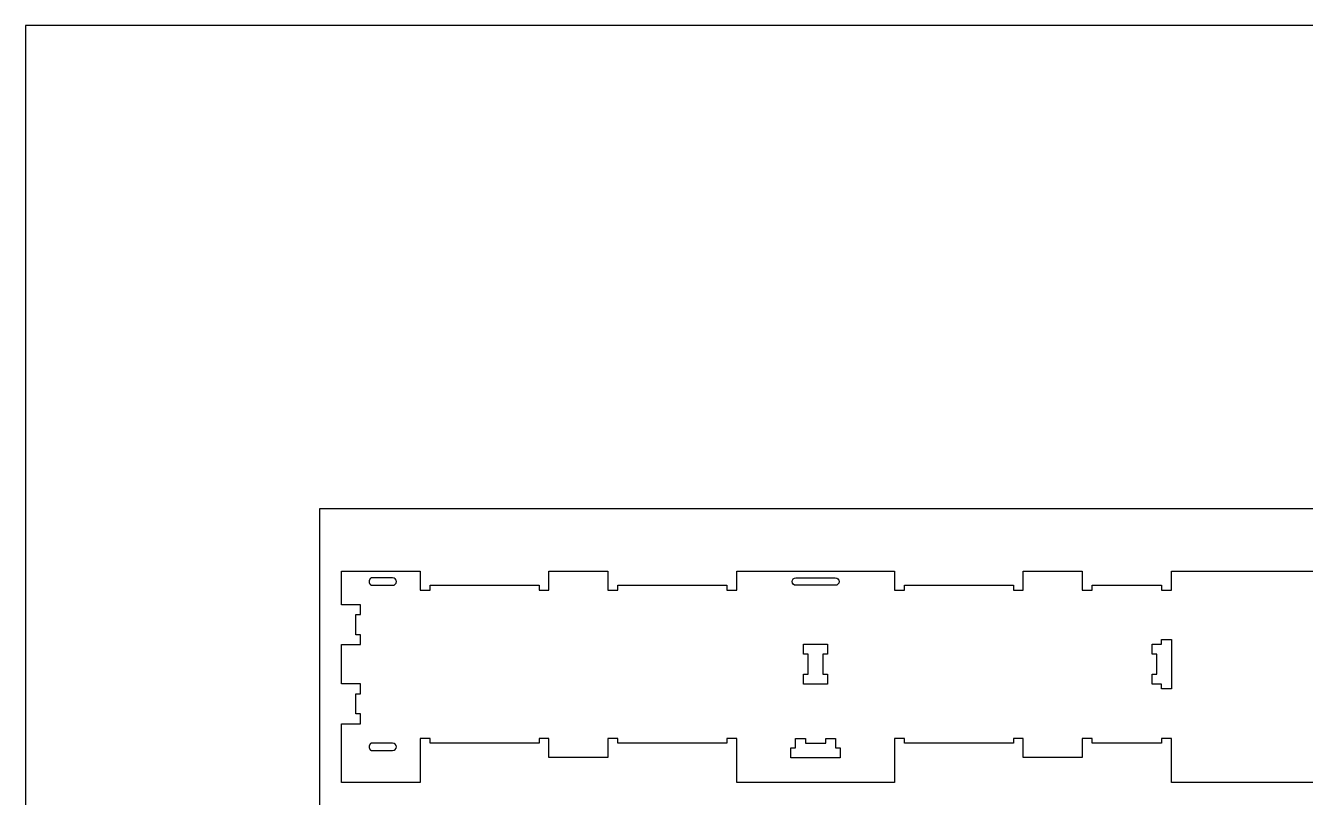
# Model space of a CAD drawing. Extents: x 0 to 4485, y 0 to 8771.
# Drawn here: x 0 to 1619, y 4618 to 5593 of the extents above; entities that cross this region are included whole.
import ezdxf

# ---------------------------------------------------------------- set-up
doc = ezdxf.new("R2010")
doc.units = 0
for name, color, linetype in [('0_SHEET_SPRUCEPLY_2440X122', 1, 'CONTINUOUS'), ('3_ANYTOOL_CUTTHROUGH_INSID', 4, 'CONTINUOUS'), ('4_ANYTOOL_CUTTHROUGH_OUTSI', 5, 'CONTINUOUS'), ('DONOTCUT', 7, 'CONTINUOUS')]:
    doc.layers.add(name, color=color, linetype=linetype)

msp = doc.modelspace()

# ---------------------------------------------------------------- linework, layer by layer
at = {"layer": '0_SHEET_SPRUCEPLY_2440X122'}
msp.add_lwpolyline([(371.7, 4982.6), (371.7, 3762.6), (2811.7, 3762.6), (2811.7, 4982.6)], close=True, dxfattribs=at)
at = {"layer": '3_ANYTOOL_CUTTHROUGH_INSID', "color": 4}
for points in [[(464.3, 4895.4), (438.6, 4895.4), (438.5, 4895.4), (438.4, 4895.4), (438.3, 4895.4), (438.2, 4895.4), (438.1, 4895.4), (438, 4895.4), (437.9, 4895.3), (437.8, 4895.3), (437.7, 4895.3), (437.6, 4895.3), (437.5, 4895.2), (437.4, 4895.2), (437.3, 4895.2), (437.2, 4895.1), (437.1, 4895.1), (437, 4895.1), (436.9, 4895), (436.8, 4895), (436.8, 4894.9), (436.7, 4894.9), (436.6, 4894.8), (436.5, 4894.7), (436.4, 4894.7), (436.3, 4894.6), (436.2, 4894.5), (436.1, 4894.5), (436.1, 4894.4), (436, 4894.3), (435.9, 4894.2), (435.8, 4894.1), (435.8, 4894.1), (435.7, 4894), (435.6, 4893.9), (435.5, 4893.8), (435.5, 4893.7), (435.4, 4893.6), (435.4, 4893.5), (435.3, 4893.4), (435.2, 4893.3), (435.2, 4893.2), (435.1, 4893.1), (435.1, 4893), (435, 4892.9), (435, 4892.8), (435, 4892.7), (434.9, 4892.6), (434.9, 4892.5), (434.8, 4892.4), (434.8, 4892.3), (434.8, 4892.2), (434.7, 4892.1), (434.7, 4892), (434.7, 4891.8), (434.7, 4891.7), (434.7, 4891.6), (434.6, 4891.5), (434.6, 4891.4), (434.6, 4891.3), (434.6, 4891.2), (434.6, 4891.1), (434.6, 4891), (434.6, 4890.9), (434.6, 4890.8), (434.6, 4890.7), (434.6, 4890.6), (434.6, 4890.5), (434.6, 4890.3), (434.6, 4890.2), (434.6, 4890.1), (434.6, 4890), (434.6, 4889.9), (434.6, 4889.8), (434.7, 4889.7), (434.7, 4889.6), (434.7, 4889.5), (434.7, 4889.4), (434.7, 4889.3), (434.8, 4889.2), (434.8, 4889.1), (434.8, 4888.9), (434.9, 4888.8), (434.9, 4888.7), (435, 4888.6), (435, 4888.5), (435, 4888.4), (435.1, 4888.3), (435.1, 4888.2), (435.2, 4888.1), (435.2, 4888), (435.3, 4887.9), (435.4, 4887.8), (435.4, 4887.7), (435.5, 4887.6), (435.5, 4887.5), (435.6, 4887.4), (435.7, 4887.4), (435.8, 4887.3), (435.8, 4887.2), (435.9, 4887.1), (436, 4887), (436.1, 4886.9), (436.1, 4886.9), (436.2, 4886.8), (436.3, 4886.7), (436.4, 4886.7), (436.5, 4886.6), (436.6, 4886.5), (436.7, 4886.5), (436.8, 4886.4), (436.8, 4886.4), (436.9, 4886.3), (437, 4886.3), (437.1, 4886.2), (437.2, 4886.2), (437.3, 4886.1), (437.4, 4886.1), (437.5, 4886.1), (437.6, 4886.1), (437.7, 4886), (437.8, 4886), (437.9, 4886), (438, 4886), (438.1, 4885.9), (438.2, 4885.9), (438.3, 4885.9), (438.4, 4885.9), (438.5, 4885.9), (438.6, 4885.9), (464.3, 4885.9, 1)], [(974.3, 4895.4), (1024.3, 4895.4, -1), (1024.3, 4885.9), (974.3, 4885.9, -1)], [(464.3, 4676.9, 1), (464.3, 4686.4), (438.6, 4686.4), (438.5, 4686.4), (438.4, 4686.4), (438.3, 4686.4), (438.2, 4686.4), (438.1, 4686.4), (438, 4686.4), (437.9, 4686.3), (437.8, 4686.3), (437.7, 4686.3), (437.6, 4686.3), (437.5, 4686.2), (437.4, 4686.2), (437.3, 4686.2), (437.2, 4686.1), (437.1, 4686.1), (437, 4686.1), (436.9, 4686), (436.8, 4686), (436.8, 4685.9), (436.7, 4685.9), (436.6, 4685.8), (436.5, 4685.7), (436.4, 4685.7), (436.3, 4685.6), (436.2, 4685.5), (436.1, 4685.5), (436.1, 4685.4), (436, 4685.3), (435.9, 4685.2), (435.8, 4685.1), (435.8, 4685.1), (435.7, 4685), (435.6, 4684.9), (435.5, 4684.8), (435.5, 4684.7), (435.4, 4684.6), (435.4, 4684.5), (435.3, 4684.4), (435.2, 4684.3), (435.2, 4684.2), (435.1, 4684.1), (435.1, 4684), (435, 4683.9), (435, 4683.8), (435, 4683.7), (434.9, 4683.6), (434.9, 4683.5), (434.8, 4683.4), (434.8, 4683.3), (434.8, 4683.2), (434.7, 4683.1), (434.7, 4683), (434.7, 4682.8), (434.7, 4682.7), (434.7, 4682.6), (434.6, 4682.5), (434.6, 4682.4), (434.6, 4682.3), (434.6, 4682.2), (434.6, 4682.1), (434.6, 4682), (434.6, 4681.9), (434.6, 4681.8), (434.6, 4681.7), (434.6, 4681.6), (434.6, 4681.5), (434.6, 4681.3), (434.6, 4681.2), (434.6, 4681.1), (434.6, 4681), (434.6, 4680.9), (434.6, 4680.8), (434.7, 4680.7), (434.7, 4680.6), (434.7, 4680.5), (434.7, 4680.4), (434.7, 4680.3), (434.8, 4680.2), (434.8, 4680.1), (434.8, 4679.9), (434.9, 4679.8), (434.9, 4679.7), (435, 4679.6), (435, 4679.5), (435, 4679.4), (435.1, 4679.3), (435.1, 4679.2), (435.2, 4679.1), (435.2, 4679), (435.3, 4678.9), (435.4, 4678.8), (435.4, 4678.7), (435.5, 4678.6), (435.5, 4678.5), (435.6, 4678.4), (435.7, 4678.4), (435.8, 4678.3), (435.8, 4678.2), (435.9, 4678.1), (436, 4678), (436.1, 4677.9), (436.1, 4677.9), (436.2, 4677.8), (436.3, 4677.7), (436.4, 4677.7), (436.5, 4677.6), (436.6, 4677.5), (436.7, 4677.5), (436.8, 4677.4), (436.8, 4677.4), (436.9, 4677.3), (437, 4677.3), (437.1, 4677.2), (437.2, 4677.2), (437.3, 4677.1), (437.4, 4677.1), (437.5, 4677.1), (437.6, 4677.1), (437.7, 4677), (437.8, 4677), (437.9, 4677), (438, 4677), (438.1, 4676.9), (438.2, 4676.9), (438.3, 4676.9), (438.4, 4676.9), (438.5, 4676.9), (438.6, 4676.9)]]:
    msp.add_lwpolyline(points, format="xyb", close=True, dxfattribs=at)
for points in [[(990.1, 4773.4), (990.1, 4798.9), (984.1, 4798.9), (984.1, 4811.4), (1014.6, 4811.4), (1014.6, 4798.9), (1008.6, 4798.9), (1008.6, 4773.4), (1014.6, 4773.4), (1014.6, 4760.9), (984.1, 4760.9), (984.1, 4773.4)], [(1449.6, 4754.9), (1437.1, 4754.9), (1437.1, 4760.9), (1425.1, 4760.9), (1425.1, 4773.4), (1431.1, 4773.4), (1431.1, 4798.9), (1425.1, 4798.9), (1425.1, 4811.4), (1437.1, 4811.4), (1437.1, 4817.4), (1449.6, 4817.4)], [(1012.1, 4686.4), (1012.1, 4692.4), (1024.6, 4692.4), (1024.6, 4680.4), (1030.6, 4680.4), (1030.6, 4667.9), (968.1, 4667.9), (968.1, 4680.4), (974.1, 4680.4), (974.1, 4692.4), (986.6, 4692.4), (986.6, 4686.4)]]:
    msp.add_lwpolyline(points, close=True, dxfattribs=at)
at = {"layer": '4_ANYTOOL_CUTTHROUGH_OUTSI', "color": 5}
msp.add_lwpolyline([(1749.1, 4636.4), (1449.6, 4636.4), (1449.6, 4692.4), (1437.1, 4692.4), (1437.1, 4686.4), (1349.1, 4686.4), (1349.1, 4692.4), (1336.6, 4692.4), (1336.6, 4668.4), (1262.1, 4668.4), (1262.1, 4692.4), (1249.6, 4692.4), (1249.6, 4686.4), (1111.6, 4686.4), (1111.6, 4686.4), (1111.6, 4692.4), (1099.1, 4692.4), (1099.1, 4692.2), (1099.1, 4636.4), (899.6, 4636.4), (899.6, 4692.2), (899.6, 4692.4), (887.1, 4692.4), (887.1, 4686.4), (749.1, 4686.4), (749.1, 4692.4), (736.6, 4692.4), (736.6, 4668.4), (662.1, 4668.4), (662.1, 4692.4), (649.6, 4692.4), (649.6, 4686.4), (511.6, 4686.4), (511.6, 4692.2), (511.6, 4692.4), (499.1, 4692.4), (499.1, 4692.2), (499.1, 4636.4), (399.6, 4636.4), (399.6, 4710.9), (423.6, 4710.9), (423.6, 4711.2), (423.6, 4723.2), (423.6, 4723.4), (417.6, 4723.4), (417.6, 4748.9), (423.6, 4748.9), (423.6, 4749.2), (423.6, 4761.2), (423.6, 4761.4), (399.6, 4761.4), (399.6, 4810.9), (423.6, 4810.9), (423.6, 4811.2), (423.6, 4823.2), (423.6, 4823.4), (417.6, 4823.4), (417.6, 4848.9), (423.6, 4848.9), (423.6, 4849.2), (423.6, 4861.2), (423.6, 4861.4), (399.6, 4861.4), (399.6, 4903.9), (499.1, 4903.9), (499.1, 4880.2), (499.1, 4879.9), (511.6, 4879.9), (511.6, 4885.9), (649.6, 4885.9), (649.6, 4879.9), (662.1, 4879.9), (662.1, 4903.9), (736.6, 4903.9), (736.6, 4880.2), (736.6, 4879.9), (749.1, 4879.9), (749.1, 4885.9), (887.1, 4885.9), (887.1, 4879.9), (899.6, 4879.9), (899.6, 4880.2), (899.6, 4903.9), (1099.1, 4903.9), (1099.1, 4880.2), (1099.1, 4879.9), (1111.6, 4879.9), (1111.6, 4885.9), (1149.3, 4885.9), (1249.6, 4885.9), (1249.6, 4879.9), (1262.1, 4879.9), (1262.1, 4903.9), (1336.6, 4903.9), (1336.6, 4879.9), (1349.1, 4879.9), (1349.1, 4885.9), (1437.1, 4885.9), (1437.1, 4879.9), (1449.6, 4879.9), (1449.6, 4880.2), (1449.6, 4903.9), (2049.3, 4903.9)], dxfattribs=at)
at = {"layer": 'DONOTCUT'}
msp.add_lwpolyline([(0, 0), (3183.4, 0), (3183.4, 5593.4), (0, 5593.4)], close=True, dxfattribs=at)

doc.saveas('drawing.dxf')
